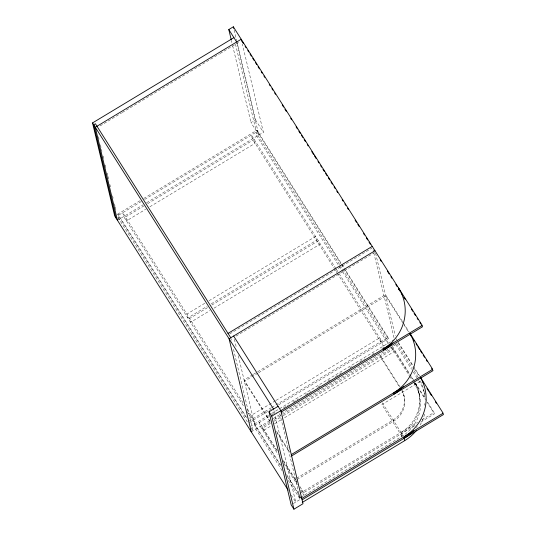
<?xml version="1.0" encoding="UTF-8"?>
<svg xmlns="http://www.w3.org/2000/svg" width="536" height="536" viewBox="0 0 536 536"><rect width="100%" height="100%" fill="white"/><g stroke="black" fill="none" stroke-linecap="round" stroke-linejoin="round"><path stroke-width="0.4" stroke-dasharray="2.68 2.01" d="M100.152 125.886L121.572 112.962M122.288 112.533L153.705 93.579M154.422 93.15L219.398 53.948M220.115 53.52L240.108 41.46M237.059 43.597L258.834 135.025L250.969 122.583L255.505 119.843L236.811 41.366M117.552 214.233L140.11 200.658M143.695 198.494L256.945 130.181L341.466 263.799M141.343 201.469L118.215 215.418L246.573 418.321M144.733 199.419L257.267 131.534L256.945 130.181M117.451 220.316L143.159 204.806M146.556 202.755L263.377 132.285L242.366 44.093M144.097 205.824L125.511 217.033L126.436 220.912L145.732 209.268M147.668 203.667L254.185 139.414L255.109 143.293L149.31 207.11M204.765 303.296L186.897 314.076L187.821 317.955L207.124 306.311M209.06 300.709L315.57 236.456L316.495 240.329L210.695 304.153M207.526 307.651L189.65 318.431L190.575 322.31L209.878 310.666M211.814 305.064L318.324 240.811L319.248 244.684L213.449 308.508M229.763 333.895L371.857 248.175M236.088 336.099L374.61 252.53M252.65 374.765L244.081 379.937L269.916 420.78M253.361 374.336L256.932 372.185M257.649 371.75L385.464 294.646L409.075 331.972M257.97 373.11L244.403 381.297L270.687 422.844M258.687 372.681L385.786 296.006L403.608 324.173M275.343 400.807L251.042 415.474L251.96 419.346M276.06 400.379L379.709 337.848L380.634 341.727M248.932 421.209L271.263 407.708M271.866 407.373L387.984 337.325L344.601 268.75M249.253 422.562L271.665 409.048M278.64 404.841L388.305 338.685L387.984 337.325M250.178 426.442L269.012 415.078M271.598 413.517L393.699 339.864M269.146 416.586L254.861 425.195L280.717 466.065M272 414.857L276.281 412.278M283.423 407.97L288.422 404.955M293.051 402.161L298.418 398.925M305.56 394.617L310.558 391.602M317.701 387.293L320.555 385.572M327.697 381.263L330.551 379.535M335.288 376.681L342.692 372.219M349.834 367.91L352.688 366.182M359.83 361.88L364.828 358.859M371.971 354.557L374.825 352.829M381.967 348.521L384.821 346.799M251.243 431.815L270.345 420.291M273.213 418.562L397.169 343.784M270.03 422.067L262.158 426.817L263.082 430.689L271.672 425.51M274.325 419.474L282.204 414.723M282.914 414.288L393.163 347.784L394.087 351.663L282.412 419.031M270.352 423.42L262.479 428.17L277.159 451.379M273.936 421.263L282.526 416.077M283.243 415.648L393.484 349.144L410.388 375.863M274.533 423.782L281.695 419.46M296.643 478.206L393.143 419.99A23.557 22.733 -13.4 0 0 401.946 390.128M296.964 479.559L393.464 421.35A23.557 22.733 -13.4 0 0 401.839 390.704M299.972 493.381L417.624 422.408M421.919 419.822L434.086 412.479L426.971 401.23M415.085 425.497L303.403 492.865L300.294 487.941M420.814 422.04L434.415 413.832L426.85 401.879M414.207 381.532L414.944 384.627A38.76 37.406 -13.4 0 1 401.94 436.311L299.463 498.125L298.539 494.246M293.266 503.579L300.254 499.371L279.631 412.8M404.05 324.876L408.506 331.918M395.923 338.551L419.534 375.877M398.027 342.725L412.727 365.967M414.509 368.781L419.413 376.527M255.505 119.843L263.377 132.285M396.734 343.509L412.325 368.158M414.107 370.972L418.113 377.31M395.876 344.568L411.467 369.217M413.249 372.031L416.814 377.666M418.596 380.486L419.487 381.893A44.079 42.538 -13.4 0 1 424.693 394.154L423.775 390.275M341.914 264.509L344.152 268.04M257.267 131.534L340.896 263.745M341.345 264.449L343.583 267.987M344.025 268.69L388.305 338.685M392.191 346.249L413.578 380.051M415.407 382.945L426.529 400.526M410.79 376.5L413.899 381.411M414.837 382.892L425.068 399.065M339.603 264.523L255.967 132.318L256.891 136.198L342.31 271.229M340.045 265.233L342.283 268.771M342.732 269.474L387.005 339.469L387.93 343.342L342.759 271.94M391.334 347.308L409.156 375.475M409.598 376.178L412.271 380.406M414.053 383.22L414.944 384.627M335.951 268.677L251.431 135.059L252.349 138.938L337.325 273.26M336.4 269.387L338.638 272.918M339.087 273.628L382.47 342.203L383.387 346.082L337.774 273.97M400.164 387.173L380.192 355.609L380.513 356.963L399.595 387.126M382.289 402.831L403.373 436.163M402.007 436.418L381.867 404.586L419.487 381.893L419.112 380.339M276.603 431.346L289.52 451.768M276.924 432.699L289.393 452.418M277.28 450.722L259.404 422.462L260.329 426.334L278.157 454.521M283.47 460.504L296.957 481.831M299.959 486.574L303.081 491.505L304.006 495.385L300.884 490.453M283.39 461.221L296.844 482.5M283.946 463.68L297.319 484.819M243.063 402.858L122.757 212.678L123.682 216.557L243.987 406.737M247.083 409.223L253.796 419.829L254.721 423.701L247.116 411.682M254.54 423.842L280.824 465.389M286.613 474.548L299.979 495.673M287.383 476.605L300.904 497.978M282.083 470.648L255.786 429.075L238.245 355.448M288.247 480.39L300.649 499.988M246.694 417.671L117.893 214.065L119.139 219.298M118.014 217.516L248.021 423.031M251.143 427.969L252.932 430.797L233.08 347.462M291.269 495.076L295.711 502.105L275.089 415.534M418.603 391.535L419.527 395.407M375.582 253.173L395.24 335.697M373.023 249.622L373.599 252.054M373.793 252.858L394.027 337.814M403.836 395.133L404.157 396.486M401.94 436.311L401.015 432.431A38.76 37.406 -13.4 0 0 415.494 383.307M393.143 419.99L393.464 421.35M234.111 30.036L236.617 40.555M235.458 44.099L256.081 130.67M231.498 40.863L231.887 42.485M232.658 45.721L250.969 122.583M295.209 479.07L295.537 480.423M273.93 410.683L274.894 414.73M234.393 339.268L236.316 347.362M230.768 337.754L231.344 340.179M98.483 136.707L99.059 139.139M100.413 144.8L101.954 151.273M103.106 156.13L103.689 158.556M105.23 165.028L106.001 168.264M107.16 173.115L107.736 175.547M107.93 176.351L108.701 179.587M109.853 184.444L110.436 186.87M112.553 195.774L113.13 198.199M114.483 203.861L115.059 206.286M115.253 207.097L116.218 211.144M420.237 380.915A44.079 42.538 -13.4 0 1 424.82 396.868M424.793 403.554A44.079 42.538 -13.4 0 1 424.613 405.223M424.606 414.047A44.079 42.538 -13.4 0 1 420.164 424.974M415.105 383.374A38.76 37.406 -13.4 0 1 401.337 433.792M417.296 426.676A45.6 44.006 -13.4 0 1 416.566 427.601"/><path stroke-width="0.8" d="M231.304 40.059L228.798 29.54L233.341 26.8L422.227 325.392L271.759 416.157L293.929 509.2L303.007 503.719L280.844 410.677L233.622 336.032M288.154 490.159L114.697 215.961L92.534 122.918L233.917 37.627M228.014 333.399L372.252 246.386M375.006 250.741L229.08 338.772L251.243 431.815M293.929 509.2L291.175 504.845L269.005 411.802L278.084 406.328M281.166 412.037L422.549 326.746L421.658 325.339M291.303 454.582L432.686 369.297L409.966 333.379M291.624 455.942L433.008 370.651L431.674 368.54M302.083 499.847L443.466 414.556L442.575 413.149M302.217 502.48L404.693 440.666A44.079 42.538 -13.4 0 0 416.298 430.576M241.535 40.595L243.324 43.429M245.113 46.257L246.004 47.671M247.793 50.498L248.691 51.912M250.031 54.029L251.371 56.153M252.717 58.27L254.057 60.394M255.397 62.518L256.737 64.635M258.084 66.759L259.424 68.876M261.213 71.703L262.104 73.117M263.893 75.945L264.791 77.358M269.26 84.433L270.157 85.847M271.946 88.674L272.837 90.088M274.626 92.916L275.524 94.329M282.231 104.935L283.571 107.053M284.918 109.177L286.257 111.294M290.726 118.369L291.624 119.783M296.1 126.851L297.44 128.968M298.78 131.092L300.12 133.216M301.466 135.333L302.807 137.457M304.147 139.574L305.487 141.698M307.275 144.526L308.173 145.939M311.751 151.594L313.54 154.422M314.431 155.835L316.22 158.663M318.009 161.49L318.907 162.904M320.695 165.731L321.587 167.152M322.933 169.269L324.273 171.393M325.613 173.51L326.953 175.634M328.3 177.751L329.64 179.875M330.98 181.992L332.32 184.116M334.109 186.943L335.007 188.357M336.796 191.185L337.687 192.598M342.162 199.667L343.053 201.087M344.842 203.915L345.74 205.328M347.529 208.156L348.42 209.569M355.133 220.175L356.474 222.293M357.813 224.417L359.154 226.534M363.629 233.602L364.52 235.016M366.309 237.85L367.656 239.967M368.996 242.091L370.336 244.208M380.225 259.846L381.116 261.253M387.354 271.115L389.136 273.93M390.918 276.75L391.809 278.157M395.823 284.495L397.156 286.606M398.496 288.716L399.829 290.834M401.163 292.944L402.502 295.055M403.836 297.172L405.176 299.282M411.413 309.138L412.747 311.255M414.087 313.366L415.42 315.476M417.202 318.297L418.093 319.704M419.876 322.525L420.767 323.932M228.798 29.54L236.671 41.982M410.288 334.739L411.628 336.849M413.41 339.663L414.301 341.077M416.077 343.891L416.968 345.298M417.859 346.705L419.641 349.526M420.532 350.933L421.872 353.043M423.206 355.16L424.546 357.271M426.328 360.085L427.219 361.498M420.425 377.284L443.145 413.202L301.761 498.487L300.87 497.08M422.529 381.458L423.42 382.865M426.984 388.5L428.767 391.313M429.658 392.727L431.44 395.541M435.446 401.879L436.338 403.286M230.768 337.754L95.401 123.762L93.713 124.781L115.876 217.824M92.534 122.918L273.548 409.062M269.005 411.802L271.759 416.157M403.95 437.564L404.693 440.666M241.595 40.857L241.213 39.242L95.287 127.273L117.451 220.316M233.341 26.8L233.73 28.421M413.819 430.683A45.6 44.006 -13.4 0 1 404.553 438.033L404.231 436.673A45.6 44.006 -13.4 0 0 420.713 377.86M409.973 333.452A45.6 44.006 -13.4 0 1 393.772 392.767L394.094 394.127A45.6 44.006 -13.4 0 0 403.769 386.356M392.901 342.873A45.6 44.006 -13.4 0 1 383.635 350.222L383.314 348.862A45.6 44.006 -13.4 0 0 398.617 288.067L398.938 289.42A45.6 44.006 -13.4 0 1 399.836 290.907"/></g></svg>
